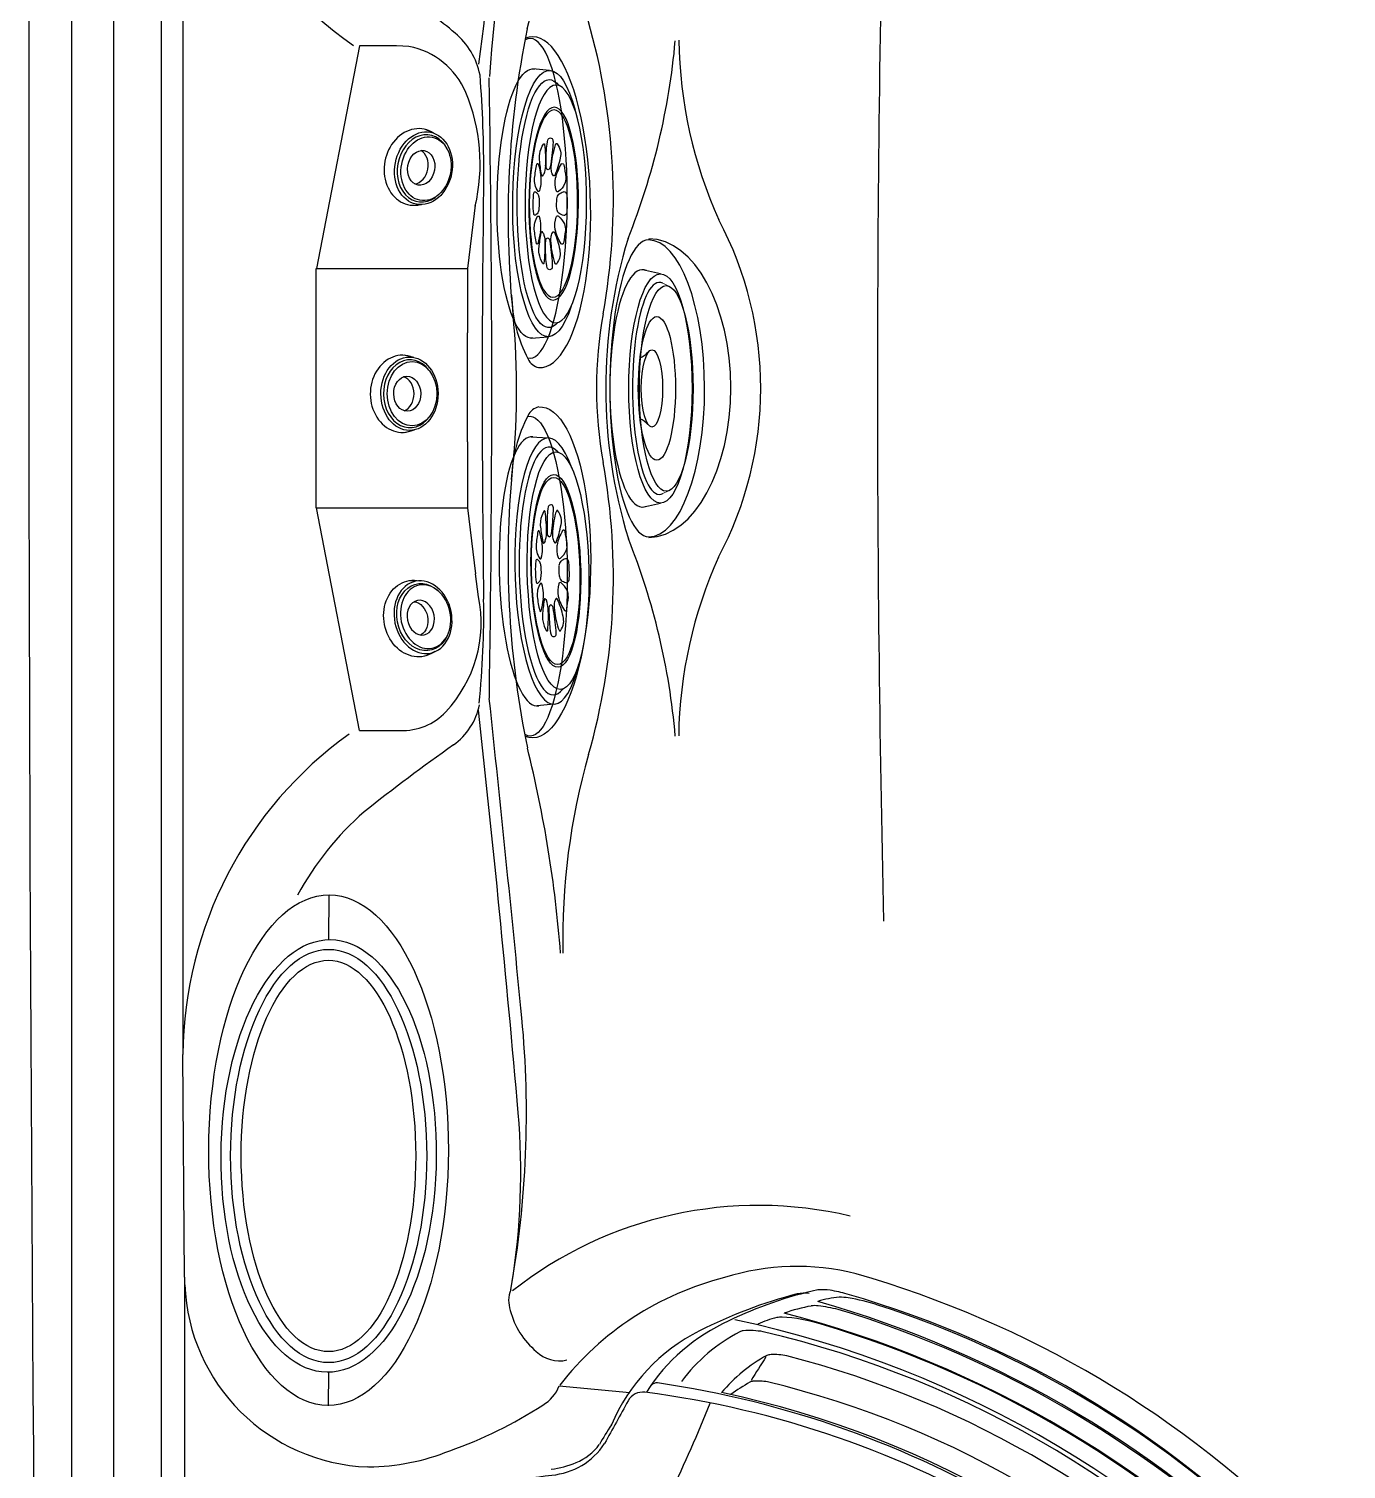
# Model space of a CAD drawing. Extents: x 400 to 500, y 484 to 637.
# Drawn here: x 399.64 to 427.34, y 525.88 to 556.16 of the extents above; entities that cross this region are included whole.
import ezdxf

# ---------------------------------------------------------------- set-up
doc = ezdxf.new("R2010")
doc.units = 0
doc.header["$MEASUREMENT"] = 0
doc.layers.add('1', color=4, linetype='Continuous')

# ---------------------------------------------------------------- blocks, each defined once
blk = doc.blocks.new('2014DJ4')
at = {"layer": '1', "color": 3, "linetype": 'Continuous', "lineweight": 15}
for p, q in [((-2.145, 1.253), (-2.21, 1.111)), ((2.218, 1.094), (2.145, 1.253))]:
    blk.add_line(p, q, dxfattribs=at)
at = {"layer": '1', "color": 4, "linetype": 'Continuous'}
for p, q in [((-2.41, 1.063), (-2.495, 0.685)), ((2.495, 0.685), (2.41, 1.063))]:
    blk.add_line(p, q, dxfattribs=at)
for centre, radius, start, end in [((-1.008, 0.486), 0.397, 21.9, 51.6356), ((1.023, 0.474), 0.416, 129.0073, 157.3358)]:
    blk.add_arc(centre, radius, start, end, dxfattribs=at)
for centre, major_axis, ratio in [((0, 1.063), (-2.41, 0), 0.275784), ((0, 0.886), (-0.812, 0), 0.276352)]:
    blk.add_ellipse(centre, major_axis=major_axis, ratio=ratio, dxfattribs=at)
at = {"layer": '1', "color": 3, "linetype": 'Continuous'}
for centre, major_axis, ratio in [((0, 1.185), (-2.162, 0), 0.260629), ((0, 0.989), (1.51, 0), 0.258819)]:
    blk.add_ellipse(centre, major_axis=major_axis, ratio=ratio, dxfattribs=at)
blk.add_ellipse((0, 1.04), major_axis=(-2.228, -0.001), ratio=0.252987, start_param=6.154394, end_param=9.560892, dxfattribs=at)
at = {"layer": '1', "color": 4, "linetype": 'Continuous'}
blk.add_ellipse((0, 0.685), major_axis=(-2.495, 0), ratio=0.274041, start_param=6.159415, end_param=9.548548, dxfattribs=at)
blk = doc.blocks.new('2014S124')
at = {"layer": '1', "color": 4, "linetype": 'Continuous'}
for p, q in [((-2.902, -1.151), (-2.871, -0.798)), ((2.726, -0.801), (2.757, -1.151))]:
    blk.add_line(p, q, dxfattribs=at)
for centre, radius, start, end in [((-1.094, -0.969), 0.419, 102.3062, 126.1753), ((-1.127, -0.964), 0.408, 78.0489, 97.9245), ((-1.462, -2.585), 2.063, 67.4984, 78.2772), ((-0.894, -0.516), 0.0301, 99.1779, 221.307), ((-0.391, 0.306), 0.992, 238.0255, 256.8974), ((1.101, -12.868), 12.543, 97.9688, 99.1779), ((-0.627, -0.838), 0.391, 70.5026, 91.5894), ((-0.696, -0.886), 0.462, 39.1214, 64.4362), ((-0.358, -0.614), 0.0287, 274.4906, 41.8817), ((-0.286, -0.478), 0.0376, 128.332, 191.5556), ((-0.091, -0.438), 0.236, 191.5556, 220.0563), ((-0.226, -0.553), 0.134, 93.7713, 128.332), ((-0.168, -0.476), 0.155, 227.5461, 265.0227), ((-0.065, -3), 2.586, 86.7741, 93.7713), ((0.028, -0.484), 0.146, 270.4556, 314.1076), ((0.07, -0.601), 0.183, 61.0631, 86.7741), ((-0.256, -0.328), 0.465, 325.8951, 339.012), ((0.138, -0.479), 0.0434, 339.012, 61.0631), ((0.204, -0.614), 0.0287, 138.1183, 265.5094), ((0.541, -0.886), 0.462, 115.5638, 140.8786), ((0.472, -0.838), 0.391, 88.4106, 109.4974), ((0.237, 0.306), 0.992, 283.1026, 301.9745), ((-1.256, -12.868), 12.543, 80.8221, 82.0312), ((1.308, -2.585), 2.063, 101.7228, 112.5016), ((0.74, -0.516), 0.0301, 318.693, 80.8221), ((0.973, -0.964), 0.408, 82.0755, 101.9511), ((0.94, -0.969), 0.419, 53.8247, 77.6938), ((-1.416, -0.77), 0.0473, 99.1583, 182.8254), ((-1.402, -0.769), 0.0613, 182.8254, 251.7181), ((-1.363, -1.099), 0.381, 85.9054, 99.1583), ((-1.181, 0.229), 1.083, 257.2105, 266.5392), ((-1.331, -0.639), 0.0133, 139.6388, 230.9315), ((-1.247, -0.531), 0.15, 231.9562, 254.1667), ((-1.327, -0.909), 0.0126, 97.5091, 238.9379), ((-1.756, -6.588), 5.884, 81.237, 85.9054), ((-0.989, -3.477), 2.602, 87.2798, 97.5091), ((-0.71, 1.361), 2.117, 254.1667, 266.2149), ((-0.99, 2.535), 3.397, 265.6677, 272.2875), ((-0.891, -1.423), 0.547, 69.4938, 87.2798), ((-0.866, -0.864), 0.0917, 48.933, 85.6576), ((-0.85, -0.793), 0.0663, 265.9235, 311.887), ((-0.826, -0.391), 0.361, 266.2149, 280.8655), ((-0.827, -0.819), 0.0316, 311.887, 48.933), ((-0.804, -0.508), 0.242, 280.8655, 305.5063), ((-0.684, -0.697), 0.0224, 339.9162, 58.101), ((-0.525, -0.103), 0.566, 260.7123, 287.3942), ((-0.078, 0.324), 0.96, 263.8591, 276.4142), ((0.371, -0.103), 0.566, 252.6058, 279.2877), ((0.53, -0.697), 0.0224, 121.899, 200.0838), ((0.649, -0.508), 0.242, 234.4937, 259.1345), ((0.737, -1.423), 0.547, 92.7202, 110.5062), ((0.672, -0.391), 0.361, 259.1345, 273.7851), ((0.672, -0.819), 0.0316, 131.067, 228.113), ((0.712, -0.864), 0.0917, 94.3424, 131.067), ((0.695, -0.793), 0.0663, 228.113, 274.0765), ((0.556, 1.361), 2.117, 273.7851, 285.8333), ((0.836, 2.535), 3.397, 267.7125, 274.3323), ((1.601, -6.588), 5.884, 94.0946, 98.763), ((0.834, -3.477), 2.602, 82.4909, 92.7202), ((1.027, 0.229), 1.083, 273.4608, 282.7895), ((1.093, -0.531), 0.15, 285.8333, 308.0438), ((1.173, -0.909), 0.0126, 301.0621, 82.4909), ((1.208, -1.099), 0.381, 80.8417, 94.0946), ((1.177, -0.639), 0.0133, 309.0685, 40.3612), ((1.247, -0.769), 0.0613, 288.2819, 357.1746), ((1.261, -0.77), 0.0473, 357.1746, 80.8417), ((-1.028, -0.413), 0.592, 238.9379, 260.386), ((-1.05, -0.539), 0.464, 260.386, 276.1181), ((-1.602, 4.618), 5.65, 276.1181, 279.2744), ((-0.912, -1.04), 0.0135, 106.9327, 266.1158), ((-0.464, -2.514), 1.554, 97.6262, 106.9327), ((-0.391, 1.308), 2.419, 257.5307, 264.7273), ((-0.305, -0.284), 0.741, 237.7862, 241.1041), ((-0.702, -0.898), 0.0617, 279.2744, 307.8782), ((-0.574, -1.691), 0.723, 86.8252, 97.6262), ((-0.669, -0.939), 0.00905, 307.8782, 43.5431), ((-0.593, -0.55), 0.552, 267.8985, 282.199), ((-0.588, -1.941), 0.974, 75.693, 86.8252), ((-0.563, -0.705), 0.394, 282.7915, 304.9332), ((-0.353, -1.015), 0.0189, 320.3181, 73.0993), ((-0.293, -1.089), 0.028, 160.74, 281.4572), ((-0.136, -1.22), 0.231, 119.9275, 142.4102), ((-0.07, 0.673), 1.802, 263.0665, 277.1772), ((-0.144, -1.417), 0.411, 94.028, 105.1092), ((-0.075, -2.039), 1.037, 81.5337, 95.4645), ((0.061, -1.13), 0.117, 49.8828, 81.5337), ((0.027, -1.171), 0.171, 30.7364, 49.8828), ((0.155, -1.094), 0.0212, 270.8379, 30.7364), ((0.198, -1.015), 0.0189, 106.9007, 219.6819), ((0.409, -0.705), 0.394, 235.0668, 257.2085), ((0.433, -1.941), 0.974, 93.1748, 104.307), ((0.438, -0.55), 0.552, 257.801, 272.1015), ((0.419, -1.691), 0.723, 82.3738, 93.1748), ((0.236, 1.308), 2.419, 275.2727, 282.4693), ((0.515, -0.939), 0.00905, 136.4569, 232.1218), ((0.15, -0.284), 0.741, 298.8959, 302.2138), ((0.547, -0.898), 0.0617, 232.1218, 260.7256), ((0.309, -2.514), 1.554, 73.0673, 82.3738), ((1.448, 4.618), 5.65, 260.7256, 263.8819), ((0.758, -1.04), 0.0135, 273.8842, 73.0673), ((0.895, -0.539), 0.464, 263.8819, 279.614), ((0.874, -0.413), 0.592, 279.614, 301.0621)]:
    blk.add_arc(centre, radius, start, end, dxfattribs=at)
at = {"layer": '1', "color": 3, "linetype": 'Continuous'}
for centre, major_axis, ratio in [((-0.077, -0.651), (-2.498, 0.009), 0.259148), ((-0.073, -0.697), (-2.027, 0), 0.25727)]:
    blk.add_ellipse(centre, major_axis=major_axis, ratio=ratio, dxfattribs=at)
at = {"layer": '1', "color": 4, "linetype": 'Continuous'}
for centre, major_axis, ratio, start_param, end_param in [((-0.072, -0.799), (-2.798, 0.001), 0.271239, 5.590718, 10.215837), ((-0.073, -1.151), (-2.83, 0), 0.260205, 6.236712, 9.470532)]:
    blk.add_ellipse(centre, major_axis=major_axis, ratio=ratio, start_param=start_param, end_param=end_param, dxfattribs=at)
blk.add_ellipse((-0.072, -0.701), major_axis=(-1.968, 0), ratio=0.258128, dxfattribs=at)
at = {"layer": '1', "color": 3, "linetype": 'Continuous'}
blk.add_ellipse((-0.072, -0.796), major_axis=(-2.605, 0.01), ratio=0.257336, start_param=5.994174, end_param=9.732946, dxfattribs=at)
blk = doc.blocks.new('2014BFB2')
at = {"layer": '1', "color": 4}
for p, q in [((-0.758, 0.92), (-0.808, 0.714)), ((0.811, 0.701), (0.758, 0.92))]:
    blk.add_line(p, q, dxfattribs=at)
blk.add_ellipse((0, 0.82), major_axis=(-0.771, 0.004), ratio=0.780678, dxfattribs=at)
at = {"layer": '1', "color": 3}
blk.add_ellipse((0, 0.83), major_axis=(-0.712, 0.004), ratio=0.781405, start_param=5.484796, end_param=10.248405, dxfattribs=at)
for centre, major_axis, ratio in [((0, 0.875), (-0.676, 0.004), 0.770534), ((0, 0.772), (-0.368, -0.003), 0.772477)]:
    blk.add_ellipse(centre, major_axis=major_axis, ratio=ratio, dxfattribs=at)
at = {"layer": '1', "color": 4}
for centre, major_axis, ratio, start_param, end_param in [((0, 0.631), (-0.368, -0.003), 0.772477, 3.384368, 6.027652), ((0.001, 0.671), (-0.811, 0.009), 0.83229, 5.951544, 9.787217)]:
    blk.add_ellipse(centre, major_axis=major_axis, ratio=ratio, start_param=start_param, end_param=end_param, dxfattribs=at)
blk = doc.blocks.new('2014FW')
at = {"layer": '1', "color": 4, "linetype": 'Continuous'}
for centre, radius, start, end in [((-2.447, -3.458), 8.294, 102.3312, 116.0614), ((-4.125, 3.589), 1.059, 81.0897, 95.0736), ((-4.389, 1.904), 2.765, 73.5403, 81.0897), ((-9.486, -15.873), 21.258, 43.2533, 73.9423), ((-4.462, 0.354), 3.986, 114.1145, 147.5268), ((-10.636, -17.921), 22.429, 40.6465, 77.9717), ((-5.488, 1.408), 1.319, 80.8734, 94.1755), ((-7.602, 2.509), 0.181, 86.5572, 132.8326), ((-10.58, -17.805), 20.711, 36.8579, 81.7042), ((-3.511, -0.99), 4.269, 120.0296, 126.4356), ((-5.567, 2.549), 0.176, 95.3544, 117.6211), ((-9.963, -16.735), 20.002, 41.7755, 76.4546), ((5.408, -1.748), 0.737, 20.4292, 36.806), ((-2.29, -3.893), 8.725, 3.8999, 15.9804), ((-0.445, -3.593), 6.866, 353.6839, 2.4534), ((4.464, -3.799), 0.625, 12.0097, 38.5356), ((0.708, -3.546), 4.37, 352.2061, 358.3656), ((3.091, -3.984), 3.309, 329.1733, 353.6839), ((5.84, -5.477), 0.18, 332.0158, 32.1351)]:
    blk.add_arc(centre, radius, start, end, dxfattribs=at)
at = {"layer": '1', "color": 3, "linetype": 'Continuous'}
for centre, radius, start, end in [((-3.789, 1.018), 3.336, 99.8097, 109.9227), ((-4.275, 3.83), 0.483, 82.4481, 99.8097), ((-3.593, 2.305), 2.19, 94.6366, 106.7011), ((-10.58, -17.806), 23.1, 44.5376, 74.0247), ((-4.87, -0.657), 5.009, 77.5523, 82.4481), ((-3.726, 3.568), 0.921, 80.9021, 92.7431), ((-4.249, 0.388), 4.143, 71.8911, 80.7178), ((-9.581, -16.124), 21.494, 46.4418, 72.0617), ((-4.596, 1.998), 2.119, 103.2632, 114.699), ((-4.978, 3.621), 0.452, 89.3897, 103.2632), ((-5.187, 0.626), 3.454, 72.537, 86.4615), ((-10.611, -17.857), 22.734, 43.0434, 75.5187), ((-10.453, -17.617), 22.844, 45.8999, 73.0413), ((-4.138, 0.495), 3.696, 117.7966, 142.9488), ((-5.774, 3.597), 0.188, 94.77, 117.7966), ((-5.655, 2.174), 1.616, 79.8388, 94.77), ((-10.358, -17.408), 21.753, 41.5691, 76.7456), ((-10.588, -17.807), 22.661, 44.7482, 73.4958), ((-3.672, 0.315), 3.366, 118.7933, 139.8272), ((8663.638, -5431.323), 10231.576, 147.9164281, 147.9197202), ((-5.19, 2.995), 0.289, 92.7608, 110.8678), ((-5.144, 2.03), 1.256, 77.6428, 92.7608), ((-10.045, -16.905), 20.814, 42.9455, 75.6164), ((-10.493, -17.668), 20.597, 40.4937, 78.096), ((2.301, -3.619), 4.245, 38.4573, 46.3547), ((4.966, -1.53), 0.859, 25.178, 39.9089), ((4.092, -1.941), 1.825, 10.6455, 25.178), ((3.211, -3.416), 3.138, 34.3335, 44.6376), ((5.325, -1.968), 0.575, 20.3066, 33.9314), ((2.764, -2.827), 3.277, 8.5461, 18.8506), ((3.149, -4.2), 3.326, 33.4727, 44.8598), ((4.877, -2.962), 1.204, 21.8984, 29.6972), ((4.479, -3.387), 0.973, 19.6763, 42.9455), ((3.976, -3.078), 2.096, 3.4423, 15.662), ((4.96, -3.735), 1.222, 23.7359, 38.4759), ((21048.959, -11840.296), 24144.376, 150.6419152, 150.6433103), ((1.865, -3.043), 3.534, 339.2964, 359.2302), ((5.289, -3.089), 0.11, 359.2302, 15.9062), ((5.75, -3.388), 0.36, 4.8166, 23.7359), ((2.576, -3.428), 3.533, 334.593, 1.1482)]:
    blk.add_arc(centre, radius, start, end, dxfattribs=at)
blk = doc.blocks.new('2014SPK')
at = {"layer": '1', "color": 4, "linetype": 'Continuous'}
blk.add_ellipse((-0.004, 0), major_axis=(0, 4.344), ratio=0.474388, dxfattribs=at)
at = {"layer": '1', "color": 2, "linetype": 'Continuous'}
blk.add_ellipse((0, 0), major_axis=(-0.003, 4.113), ratio=0.446028, dxfattribs=at)
blk = doc.blocks.new('2014VFL')
at = {"layer": '1', "color": 4, "linetype": 'Continuous'}
for centre, radius, start, end in [((226.788, -127.226), 268.369, 151.09146, 151.31097), ((-7.828, 2.332), 0.358, 83.3171, 150.6803), ((-10.401, -17.516), 20.372, 35.9689, 82.6258), ((-36.244, 14.502), 32.17, 334.336, 338.007), ((-9.878, 2.427), 1.489, 275.0301, 326.5359), ((-7341.139, 60374.469), 60817.036, 276.9227358, 276.9237486), ((-10.221, -4.075), 4.925, 96.923, 180), ((-9.784, 2.136), 2.992, 273.722, 328.2434), ((-7341.139, 60374.469), 60818.836, 276.9227358, 276.9237486), ((-10.221, -4.075), 3.125, 96.923, 180), ((-12862.07, -4.202), 12846.924, 359.9983045, 0.0005652), ((-12862.07, -4.202), 12848.724, 359.9983045, 0.0005652), ((42.07, -34.578), 47.579, 140.7276, 142.6422), ((-5.512, -4.385), 9.636, 181.1713, 268.8288), ((-5.512, -4.385), 7.836, 181.1713, 268.8288), ((6.395, -7.533), 2.814, 140.0987, 197.9326), ((5.789, -5.766), 0.367, 329.3696, 35.9213), ((-239.328, 150.646), 291.137, 327.25698, 327.46001), ((6.857, -7.49), 1.469, 152.9643, 196.161), ((0.668, -9.094), 4.925, 270, 14.0485), ((0.668, -9.094), 3.125, 270, 14.0485), ((-4.114, -101654760.001), 101654747.782, 89.99999730443, 90.00000089852), ((-4.114, -101654760.001), 101654745.982, 89.99999730443, 90.00000089852)]:
    blk.add_arc(centre, radius, start, end, dxfattribs=at)
at = {"layer": '1', "color": 3, "linetype": 'Continuous'}
blk.add_arc((-10.163, -17.114), 17.901, 38.087, 80.4798, dxfattribs=at)
blk = doc.blocks.new('19-GGN HL')
at = {"layer": '1', "color": 3, "linetype": 'Continuous'}
for p, q in [((0.568, 76.441), (0.568, 45.441)), ((1.454, 14.441), (1.454, 76.441)), ((2.454, 76.441), (2.454, 14.441)), ((6.619, 50.267), (5.715, 45.584)), ((9.063, 46.971), (8.893, 45.584)), ((0.568, 45.441), (0.568, 14.441)), ((5.713, 45.584), (5.715, 45.584)), ((5.713, 40.555), (5.713, 45.584)), ((8.894, 45.584), (8.894, 44.236)), ((8.893, 41.942), (8.894, 44.236)), ((8.893, 41.942), (8.893, 40.555)), ((5.713, 40.555), (5.715, 40.555)), ((6.619, 35.872), (5.715, 40.555)), ((8.893, 40.555), (9.063, 39.168)), ((9.122, 38.684), (9.063, 39.168)), ((6.619, 35.872), (7.477, 35.872)), ((5.98, 31.476), (5.981, 32.417)), ((2.945, 24.379), (2.908, 29.064)), ((5.972, 21.679), (5.974, 22.383)), ((10.82, 22.095), (12.307, 21.958)), ((11.917, 21.275), (11.922, 21.282)), ((6.81, 20.391), (6.784, 20.392))]:
    blk.add_line(p, q, dxfattribs=at)
at = {"layer": '1', "color": 2, "linetype": 'Continuous'}
for p, q in [((2.908, 57.075), (2.908, 29.064)), ((5.715, 45.584), (8.893, 45.584)), ((5.715, 40.555), (8.893, 40.555)), ((2.945, 24.379), (2.945, 14.694))]:
    blk.add_line(p, q, dxfattribs=at)
at = {"layer": '1', "color": 4, "linetype": 'Continuous'}
blk.add_lwpolyline([(-0.081, 5.943, 0.232762), (5.956, -0.094, 0.007387), (93.952, -0.094, 0.232762), (99.989, 5.943, 0.006329), (99.989, 84.939, 0.232762), (93.952, 90.976, 0.007387), (5.956, 90.976, 0.232762), (-0.081, 84.939, 0.006329)], format="xyb", close=True, dxfattribs=at)
at = {"layer": '1', "color": 3, "linetype": 'Continuous'}
for centre, radius, start, end in [((88.052, 43.406), 78.946, 168.81866, 175.486), ((-19.157, 53.959), 28.578, 351.7899, 8.9701), ((11.303, 57.155), 8.396, 180.5451, 235.0617), ((-13.616, 56.624), 24.511, 345.8302, 356.0474), ((2.52, 43.271), 9.493, 49.914, 57.4715), ((29.529, 46.648), 19.784, 168.4055, 185.8523), ((-1.605, 47.038), 13.563, 349.7769, 16.0874), ((6.885, 30.475), 19.794, 87.7523, 90.7716), ((7.631, 49.343), 1.555, 11.4825, 49.914), ((-1.459, 51.689), 14.777, 338.2585, 354.8911), ((22.919, 50.54), 9.587, 180.947, 204.2056), ((7.352, 48.65), 1.633, 22.8554, 79.0961), ((-15.674, 47.693), 24.907, 359.5704, 4.5128), ((-398.52, 42.995), 407.922, 359.09559, 0.92674), ((5.284, 47.788), 3.874, 346.6585, 22.7249), ((322.542, 43.067), 313.342, 179.18818, 180.81083), ((7.512, 43.069), 7.544, 331.91, 27.9832), ((22.586, 43.072), 10.788, 163.0587, 197.078), ((12.883, 45.103), 3.066, 181.4601, 207.6199), ((-6.568, 43.047), 16.493, 353.399, 5.5107), ((20.399, 43.07), 8.795, 169.7769, 190.2231), ((10.476, 43.837), 0.348, 206.6019, 255.2127), ((12.883, 41.075), 3.066, 152.3801, 178.5399), ((10.476, 42.341), 0.348, 104.7873, 153.3981), ((-1.627, 39.097), 13.586, 344.0683, 10.2231), ((29.264, 39.477), 19.52, 175.0801, 191.7396), ((-1.095, 34.536), 14.406, 4.8592, 21.8783), ((22.781, 35.625), 9.451, 155.6877, 179.1684), ((6.463, 38.134), 2.715, 316.5721, 11.6867), ((-9.297, 38.334), 18.531, 354.1524, 0.9225), ((7.814, 36.677), 1.355, 305.2332, 348.8718), ((-701.388, -39.363), 714.78, 5.555096, 6.096169), ((7.516, 37.137), 1.266, 268.2217, 316.5721), ((-334.73, -1.973), 345.974, 4.94232, 6.35196), ((11.28, 28.992), 8.372, 125.6372, 179.4994), ((32.967, 1.063), 42.245, 125.2332, 128.4105), ((-15.458, 29.152), 26.386, 4.4414, 13.9324), ((25.029, 31.488), 14.135, 164.0683, 181.2091), ((10.993, 29.312), 6.466, 131.352, 151.3275), ((-10.897, 27.822), 21.028, 349.8429, 5.4788), ((-4.643, 26.571), 14.655, 350.8408, 4.9423), ((15.016, 17.526), 8.364, 76.7166, 128.2754), ((15.815, 19.58), 5.027, 75.664, 107.582), ((6.944, 24.389), 4, 182.3744, 267.8808), ((15.831, 18.231), 6.329, 104.0233, 142.1757), ((11.096, 3.556), 21.728, 44.5662, 74.0699), ((10.359, 23.885), 0.602, 157.7013, 199.4937), ((18.394, 14.122), 10.235, 104.5546, 116.8549), ((15.966, 23.472), 0.575, 79.0069, 104.5546), ((11.363, 24.075), 1.619, 193.9759, 230.7394), ((15.561, 19.718), 3.963, 116.8549, 156.8546), ((10.823, 23.311), 0.689, 225.2216, 283.3252), ((10.063, 22.396), 0.815, 300.4861, 338.346), ((5.447, 29.457), 9.25, 289.4115, 302.9347), ((16.284, 18.302), 5.283, 145.7525, 150.9864), ((6.751, 25.145), 4.754, 270.7028, 291.86), ((10.758, 21.526), 1.121, 291.7314, 323.8472), ((10.432, 22.217), 1.885, 276.7358, 293.1703)]:
    blk.add_arc(centre, radius, start, end, dxfattribs=at)
at = {"layer": '1', "color": 2, "linetype": 'Continuous'}
blk.add_arc((495.935, 43.075), 478.426, 178.54481, 181.34248, dxfattribs=at)
at = {"layer": '1', "color": 3, "linetype": 'Continuous'}
for centre, major_axis, ratio, start_param, end_param in [((10.206, 47.06), (0.005, 3.362), 0.233022, 3.080832, 6.420819), ((10.339, 46.979), (-0.086, 3.479), 0.327468, 3.109436, 6.409607), ((12.697, 43.065), (-0.003, 3.12), 0.26059, 0, 3.141593), ((12.697, 43.065), (-0.003, 3.12), 0.378191, 3.141593, 6.283185), ((12.685, 43.071), (0.007, 3.14), 0.555097, 3.157152, 6.275311)]:
    blk.add_ellipse(centre, major_axis=major_axis, ratio=ratio, start_param=start_param, end_param=end_param, dxfattribs=at)
at = {"layer": '1', "color": 3, "linetype": 'Continuous', "extrusion": (0, 0, -1)}
for centre, major_axis, ratio, start_param, end_param in [((10.339, 39.198), (-0.086, -3.479), 0.327468, 3.109436, 6.409607), ((10.206, 39.118), (0.005, -3.362), 0.233022, 3.080832, 6.420819)]:
    blk.add_ellipse(centre, major_axis=major_axis, ratio=ratio, start_param=start_param, end_param=end_param, dxfattribs=at)
at = {"layer": '1', "color": 3, "linetype": 'Continuous'}
for centre, major_axis, ratio in [((5.971, 27.05), (0.013, 5.367), 0.469272), ((5.973, 26.93), (-0.033, -4.547), 0.497661)]:
    blk.add_ellipse(centre, major_axis=major_axis, ratio=ratio, dxfattribs=at)
at = {"layer": '1', "color": 1, "linetype": 'Continuous', "xscale": -1}
for name, p, rotation in [('2014S124', (11.401, 47.017), 269.6580060610389), ('2014BFB2', (7.153, 38.093), 281.3751606667785)]:
    blk.add_blockref(name, p, dxfattribs=dict(at, rotation=rotation))
at = {"layer": '1', "color": 1, "linetype": 'Continuous'}
for name, p, rotation in [('2014BFB2', (7.16, 47.844), 259.329991298096), ('2014DJ4', (11.884, 43.064), 270), ('2014BFB2', (6.852, 42.946), 270.4721116294624), ('2014S124', (11.448, 39.171), 271.2864600451311), ('2014SPK', (5.969, 26.929), 180)]:
    blk.add_blockref(name, p, dxfattribs=dict(at, rotation=rotation))
for name, p in [('2014FW', (20.477, 19.47)), ('2014VFL', (20.409, 19.276))]:
    blk.add_blockref(name, p, dxfattribs=at)

msp = doc.modelspace()

# ---------------------------------------------------------------- block references
at = {"layer": '1'}
msp.add_blockref('19-GGN HL', (399.971, 505.534), dxfattribs=at)

doc.saveas('drawing.dxf')
